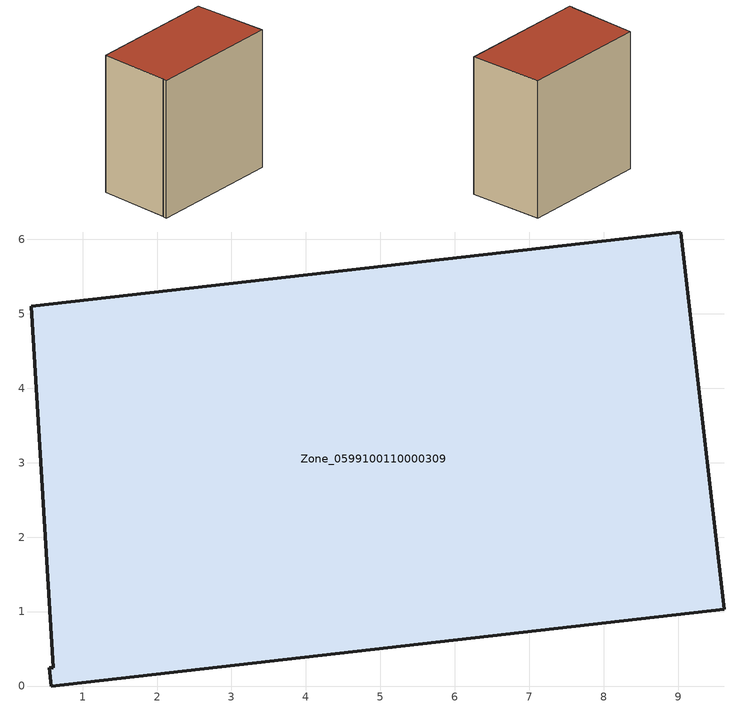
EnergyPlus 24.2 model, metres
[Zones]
Zone_0599100110000309
 floor ground (C_G): 0.6,0.25 0.31,5.1 9.04,6.1 9.62,1.03 0.58,0 0.55,0.24 z1.38
 wall outside (C_F): 9.62,1.03 9.04,6.1 0.31,5.1 0.6,0.25 0.55,0.24 0.58,0 9.62,1.03 z1.38:10.75
 roof outside (C_R): 0.31,5.1 0.6,0.25 0.55,0.24 0.58,0 9.62,1.03 9.04,6.1 z10.75
[BUILDING]
Pand.0599100110000309: North Axis=0; Terrain=City; Loads Convergence Tolerance Value=0.04; Temperature Convergence Tolerance Value=0.4; Solar Distribution=FullExterior; Maximum Number of Warmup Days=25; Minimum Number of Warmup Days=1
[Site:Location]
Rotterdam.The.Hague.AP_ZH_NLD Design_Conditions: Latitude=51.96; Longitude=4.45; Time Zone=1; Elevation=-4.5
[SITE:GROUNDTEMPERATURE:BUILDINGSURFACE]
18, 18, 18, 18, 18, 18, 18, 18, 18, 18, 18, 18
[MATERIAL] Thermal Absorptance=0.9; Solar Absorptance=0.7; Visible Absorptance=0.7
Name | Roughness | Thickness | Conductivity | Density | Specific Heat
G.TI.2015-2018 | MediumSmooth | 0.15 | 0.0428571 | 540 | 1210
F.TI.2015-2018 | Rough | 0.3 | 0.0666667 | 1920 | 840
R.TI.2015-2018 | MediumRough | 0.2 | 0.0333333 | 1500 | 1000
[CONSTRUCTION]
C_G: G.TI.2015-2018
C_F: F.TI.2015-2018
C_R: R.TI.2015-2018
[ZONE]
Zone_0599100110000309: Type=1; Multiplier=1; Ceiling Height=Autocalculate; Volume=Autocalculate; Floor Area=autocalculate; Part of Total Floor Area=Yes
[ZONEINFILTRATION:DESIGNFLOWRATE]
Infil_Zone_0599100110000309: Zone or ZoneList or Space or SpaceList=Zone_0599100110000309; Schedule=AlwaysOn; Design Flow Rate Calculation Method=Flow/Area; Flow Rate per Floor Area=0.0015; Constant Term Coefficient=1; Temperature Term Coefficient=0; Velocity Term Coefficient=0; Velocity Squared Term Coefficient=0
[HVACTEMPLATE:ZONE:IDEALLOADSAIRSYSTEM]
Zone_0599100110000309: Maximum Heating Supply Air Temperature=50; Minimum Cooling Supply Air Temperature=13; Maximum Heating Supply Air Humidity Ratio=0.0156; Minimum Cooling Supply Air Humidity Ratio=0.0077; Heating Limit=NoLimit; Cooling Limit=NoLimit; Dehumidification Control Type=ConstantSensibleHeatRatio; Cooling Sensible Heat Ratio=0.7; Dehumidification Setpoint=60; Humidification Control Type=None; Humidification Setpoint=30; Outdoor Air Method=None; Outdoor Air Flow Rate per Person=0.00944; Outdoor Air Flow Rate per Zone Floor Area=0; Outdoor Air Flow Rate per Zone=0; Demand Controlled Ventilation Type=None; Outdoor Air Economizer Type=NoEconomizer; Heat Recovery Type=None; Sensible Heat Recovery Effectiveness=0.7; Latent Heat Recovery Effectiveness=0.65
[ZONECONTROL:THERMOSTAT]
ThermostatControl_Zone_0599100110000309: Zone or ZoneList=Zone_0599100110000309; Control Type Schedule=DualSetpointControlType; Control 1=Thermostat_Zone_0599100110000309; Temperature Difference Between Cutout And Setpoint=0
[THERMOSTATSETPOINT:DUALSETPOINT]
Thermostat_Zone_0599100110000309: Heating Setpoint Temperature Schedule=HeatingSetpoint_Zone_0599100110000309; Cooling Setpoint Temperature Schedule=CoolingSetpoint_Zone_0599100110000309
[SCHEDULE:COMPACT]
HeatingSetpoint_Zone_0599100110000309: Through: 12/31, For: AllDays, Until: 24:00, 21
CoolingSetpoint_Zone_0599100110000309: Through: 12/31, For: AllDays, Until: 24:00, 24
DualSetpointControlType: Through: 12/31, For: AllDays, Until: 24:00, 4
AlwaysOn: Through: 12/31, For: AllDays, Until: 24:00, 1
